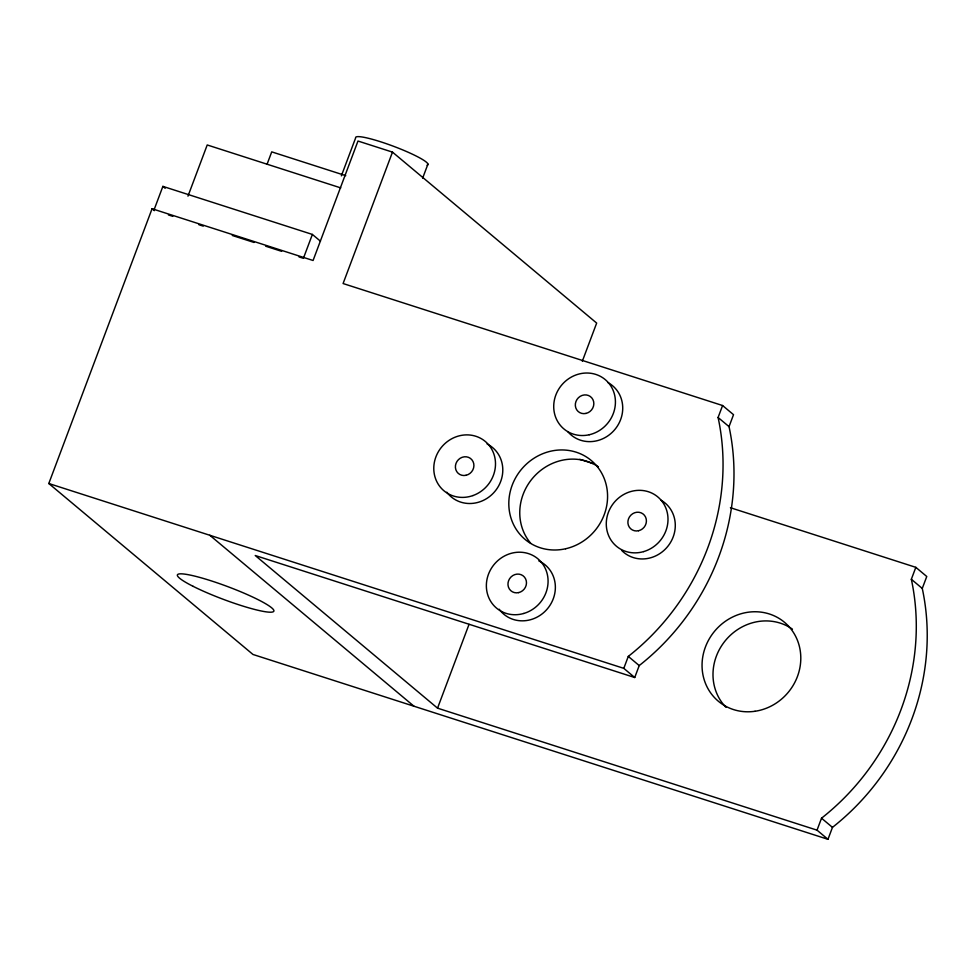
<?xml version="1.0" encoding="UTF-8"?>
<svg xmlns="http://www.w3.org/2000/svg" width="976" height="976" viewBox="0 0 976 976"><rect width="100%" height="100%" fill="white"/><g stroke="black" fill="none" stroke-linecap="round" stroke-linejoin="round"><path stroke-width="1.46" d="M730.426 507.727L915.83 567.337L926.761 576.499L922.271 588.443A233.85 217.306 -50.1 0 1 832.467 827.367L827.977 839.311L252.979 654.469L48.8 483.51L152.073 208.742L313.076 260.494L357.985 141.032L392.486 152.122L596.665 323.08L582.318 361.242M153.903 210.267L162.882 186.379L312.381 234.435L320.445 241.182M187.965 196.164L207.217 144.96L340.746 187.892M267.058 164.273L271.731 151.866L345.748 175.656M312.381 234.435L303.402 258.323L299.046 256.932M341.368 175.863L355.63 137.921A38.613 5.039 20.6 0 1 394.877 146.79A38.613 5.039 20.6 0 1 427.134 165.188M392.486 152.122L343.088 283.54L722.582 405.528L733.525 414.69L729.035 426.634A233.85 217.306 -50.1 0 1 639.219 665.571L634.729 677.515L255.236 555.515L437.541 708.161L817.034 830.161L827.977 839.311M422.657 178.144L427.939 164.09M437.541 708.161L469.041 624.347M634.729 677.515L623.798 668.353L628.288 656.409A233.85 217.306 -50.1 0 0 718.092 417.484L722.582 405.528M817.034 830.161L821.524 818.205A233.85 217.306 -50.1 0 0 911.34 579.28L915.83 567.337M168.421 214.94L172.776 216.33M198.897 224.736L203.252 226.139M232.276 235.46L254.053 242.463M265.667 246.196L281.625 251.332M579.781 459.306L592.822 463.502M48.8 483.51L623.798 668.353M718.092 417.484L729.035 426.634M911.34 579.28L922.271 588.443M162.882 186.379L165.188 188.307M152.073 208.742L154.379 210.67M628.288 656.409L639.219 665.571M821.524 818.205L832.467 827.367M209.803 535.263L413.983 706.234M530.578 543.12A51.496 47.848 -50.1 0 1 533.506 477.191A51.496 47.848 -50.1 0 1 598.386 466.809M607.926 382.568A32.184 29.902 -50.1 0 1 615.039 429.281A32.184 29.902 -50.1 0 1 567.776 431.624M487.122 443.995A32.184 29.902 -50.1 0 1 494.893 491.416A32.184 29.902 -50.1 0 1 446.825 492.209M538.85 560.919A32.184 29.902 -50.1 0 1 547.646 608.524A32.184 29.902 -50.1 0 1 499.175 609.231M661.155 500.273A32.184 29.902 -50.1 0 1 667.974 546.145A32.184 29.902 -50.1 0 1 621.578 550.318M725.961 707.307A51.496 47.848 -50.1 0 1 725.961 639.89A51.496 47.848 -50.1 0 1 792.439 629.166M565.641 548.756A51.496 47.848 -50.1 0 0 596.751 465.979A51.496 47.848 -50.1 0 0 512.193 485.182A51.496 47.848 -50.1 0 0 565.641 548.756M518.622 592.615A9.65 8.967 -50.1 0 0 524.454 577.097A9.65 8.967 -50.1 0 0 508.594 580.696A9.65 8.967 -50.1 0 0 518.622 592.615M466.04 475.288A9.65 8.967 -50.1 0 0 471.884 459.769A9.65 8.967 -50.1 0 0 456.024 463.368A9.65 8.967 -50.1 0 0 466.04 475.288M638.548 530.737A9.65 8.967 -50.1 0 0 644.38 515.218A9.65 8.967 -50.1 0 0 628.52 518.817A9.65 8.967 -50.1 0 0 638.548 530.737M585.978 413.421A9.65 8.967 -50.1 0 0 591.81 397.903A9.65 8.967 -50.1 0 0 575.95 401.502A9.65 8.967 -50.1 0 0 585.978 413.421M755.021 711.272A51.496 47.848 -50.1 0 0 792.292 630.777A51.496 47.848 -50.1 0 0 706.978 643.282A51.496 47.848 -50.1 0 0 755.021 711.272M193.089 586.32A51.496 6.722 20.6 0 0 272.768 611.94A51.496 6.722 20.6 0 0 211.06 580.805A51.496 6.722 20.6 0 0 193.089 586.32M589.223 434.759A32.184 29.902 -50.1 0 0 608.67 383.031A32.184 29.902 -50.1 0 0 555.832 395.024A32.184 29.902 -50.1 0 0 589.223 434.759M472.921 495.576A32.184 29.902 -50.1 0 0 486.268 442.311A32.184 29.902 -50.1 0 0 434.759 460.538A32.184 29.902 -50.1 0 0 472.921 495.576M643.672 551.599A32.184 29.902 -50.1 0 0 660.008 498.98A32.184 29.902 -50.1 0 0 607.755 514.206A32.184 29.902 -50.1 0 0 643.672 551.599M523.807 613.453A32.184 29.902 -50.1 0 0 540.045 560.81A32.184 29.902 -50.1 0 0 487.817 576.145A32.184 29.902 -50.1 0 0 523.807 613.453"/></g></svg>
